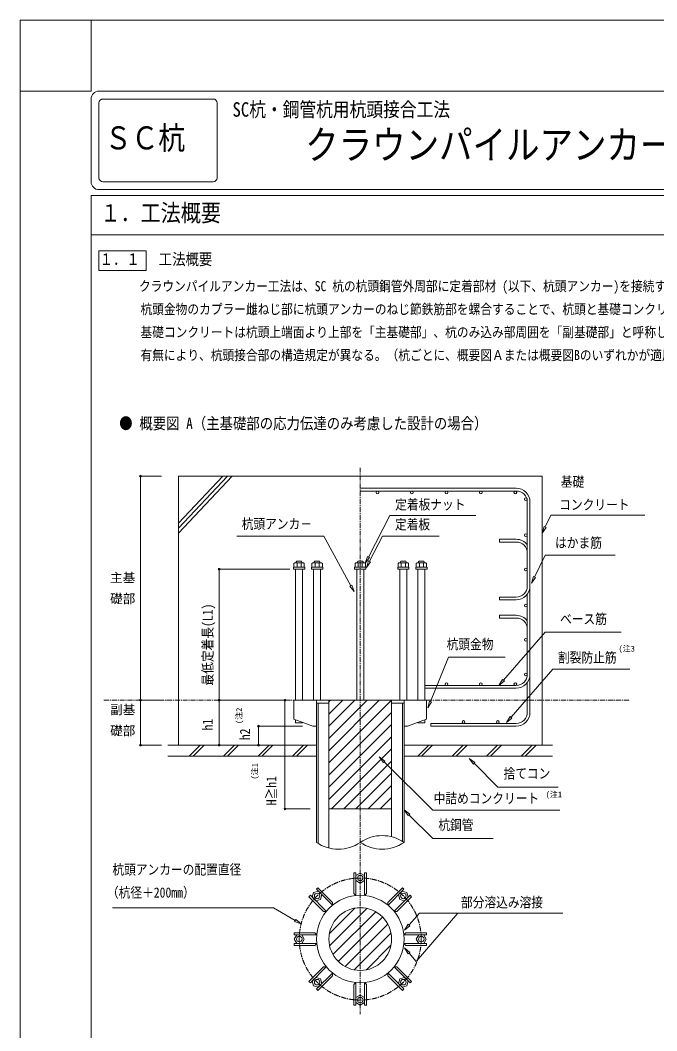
# Model space of a CAD drawing. Units: millimetres, scale not verified. Extents: x -29700 to 29700, y -21000 to 21000.
# Drawn here: x -29700 to -13536, y -4649 to 21000 of the extents above; entities that cross this region are included whole.
import ezdxf
from ezdxf.enums import TextEntityAlignment as Align

# ---------------------------------------------------------------- set-up
doc = ezdxf.new("R2010")
doc.units = ezdxf.units.MM
doc.header["$LTSCALE"] = 100
doc.linetypes.add('USER2', pattern=[2, 1.25, -0.25, 0.25, -0.25])
for name, color, linetype in [('0-0_0', 7, 'Continuous'), ('0-1_01_TITLE', 7, 'Continuous'), ('0-4_02_TEXT', 7, 'Continuous')]:
    doc.layers.add(name, color=color, linetype=linetype)
for name, color, linetype, lineweight in [('0-3_DEFPOINTS', 7, 'Continuous', 18), ('0-5_05_SUNPOU', 3, 'Continuous', 18), ('0-6_03_ZU', 2, 'Continuous', 18), ('0-8_00_WAKU', 9, 'Continuous', 18), ('0-9_08_CENTER', 1, 'USER2', 18), ('0-A_09_KAKOMI', 7, 'Continuous', 15)]:
    doc.layers.add(name, color=color, linetype=linetype, lineweight=lineweight)
doc.styles.add('ＭＳ ゴシック', font='')
doc.styles.get('ＭＳ ゴシック').set_extended_font_data('MS Gothic')

msp = doc.modelspace()

# ---------------------------------------------------------------- linework, layer by layer
at = {"layer": '0-3_DEFPOINTS'}
for p, q in [((-29700, 21000), (29700, 21000)), ((-29700, 21000), (-29700, -21000)), ((-27900, 21000), (-27900, 19200)), ((-29700, 19200), (-27900, 19200))]:
    msp.add_line(p, q, dxfattribs=at)
at = {"layer": '0-5_05_SUNPOU'}
for p, q in [((-26114.3, 9427.3), (-26645.3, 9427.3)), ((-24558.3, 9427.3), (-25682.4, 8235)), ((-24438.1, 9427.3), (-25682.4, 8107.5)), ((-24317.8, 9427.3), (-25682.4, 7979.9)), ((-20315.6, 8425.9), (-20857, 7375.3)), ((-20315.6, 8425.9), (-18129.8, 8425.9)), ((-16372.7, 8140.2), (-16225.5, 8440.3)), ((-16225.5, 8440.3), (-13840.5, 8440.3)), ((-21992.2, 7903.7), (-24203.3, 7903.7)), ((-21992.2, 7903.7), (-21304.2, 6648.4)), ((-20497.2, 7903.7), (-20828, 7267.1)), ((-20497.2, 7903.7), (-19059.6, 7903.7)), ((-16644.6, 6866.4), (-16372, 7422.2)), ((-16372, 7422.2), (-14592.5, 7422.2)), ((-22850.7, 7064.8), (-24650, 7064.8)), ((-24650, 3739.8), (-24650, 7064.8)), ((-16372, 5469.8), (-17428.5, 4248.4)), ((-16372, 5469.8), (-14437.9, 5469.8)), ((-18823.8, 4831.3), (-19284.6, 3709.5)), ((-18823.8, 4831.3), (-17386.2, 4831.3)), ((-16178.8, 4530), (-17235.3, 3308.6)), ((-16178.8, 4530), (-14219.1, 4530)), ((-26645.3, 2602.3), (-26645.3, 3739.8)), ((-24650, 2602.3), (-24650, 3739.8)), ((-22850.7, 3739.8), (-24650, 3739.8)), ((-22836.5, 3739.8), (-22977.9, 3739.8)), ((-21862.3, 3697), (-21819.6, 3739.8)), ((-21862.3, 3387.7), (-21510.2, 3739.8)), ((-21862.3, 3078.3), (-21200.8, 3739.8)), ((-21862.3, 2769), (-20891.5, 3739.8)), ((-21862.3, 2459.6), (-20582.1, 3739.8)), ((-21862.3, 2150.2), (-20272.8, 3739.8)), ((-21862.3, 1840.9), (-20269.8, 3433.4)), ((-22533.3, 3083.6), (-23650.4, 3083.6)), ((-23650.4, 2602.3), (-23650.4, 3083.6)), ((-21862.3, 1531.5), (-20269.8, 3124)), ((-26114.3, 2602.3), (-26645.3, 2602.3)), ((-25130.8, 2602.3), (-25410, 2323.1)), ((-25031.4, 2602.3), (-25310.7, 2323.1)), ((-24255.8, 2602.3), (-24535, 2323.1)), ((-24156.4, 2602.3), (-24435.7, 2323.1)), ((-23380.8, 2602.3), (-23660, 2323.1)), ((-23281.4, 2602.3), (-23560.7, 2323.1)), ((-22505.8, 2602.3), (-22785, 2323.1)), ((-22406.4, 2602.3), (-22685.7, 2323.1)), ((-21862.3, 1222.2), (-20269.8, 2814.7)), ((-19327, 2602.3), (-19606.2, 2323.1)), ((-19227.6, 2602.3), (-19506.9, 2323.1)), ((-18452, 2602.3), (-18731.2, 2323.1)), ((-18352.6, 2602.3), (-18631.9, 2323.1)), ((-17577, 2602.3), (-17856.2, 2323.1)), ((-17477.6, 2602.3), (-17756.9, 2323.1)), ((-16702, 2602.3), (-16981.2, 2323.1)), ((-16602.6, 2602.3), (-16881.9, 2323.1)), ((-21793.6, 981.5), (-20269.8, 2505.3)), ((-21484.3, 981.5), (-20269.8, 2195.9)), ((-19226.1, 946.4), (-20458.7, 2177.4)), ((-17570.5, 1537.9), (-18173.9, 2141.2)), ((-21174.9, 981.5), (-20269.8, 1886.6)), ((-20865.5, 981.5), (-20269.8, 1577.2)), ((-17570.5, 1537.9), (-16037.4, 1537.9)), ((-20556.2, 981.5), (-20269.8, 1267.9)), ((-19226.1, 228.7), (-19829.5, 832.1)), ((-19226.1, 946.4), (-16000.3, 946.4)), ((-19226.1, 228.7), (-17693.1, 228.7)), ((-23265.8, -1529), (-27358.9, -1529)), ((-23265.8, -1529), (-22717.2, -1845.7)), ((-21850.9, -2186.1), (-21200.5, -1535.7)), ((-21844.3, -2488.9), (-20897.7, -1542.3)), ((-21759, -2712.9), (-20673.7, -1627.7)), ((-21624.7, -2888), (-20498.6, -1762)), ((-19564.2, -1666.4), (-19825.2, -1963.7)), ((-18589, -1666.4), (-19644.4, -2886.5)), ((-19564.2, -1666.4), (-15923.4, -1666.4)), ((-21447.1, -3019.7), (-20366.9, -1939.6)), ((-21219.8, -3101.8), (-20284.8, -2166.8)), ((-20910, -3101.4), (-20285.3, -2476.7)), ((-19644.4, -2886.5), (-19825.2, -2677.5))]:
    msp.add_line(p, q, dxfattribs=at)
for points in [[(-26114.3, 3739.8), (-26645.3, 3739.8), (-26645.3, 9427.3)], [(-22334.7, 981.5), (-22977.9, 981.5), (-22977.9, 3739.8)]]:
    msp.add_lwpolyline(points, dxfattribs=at)
for points in [[(-16346.5, 8127.3), (-16449.8, 7983.1), (-16398.9, 8153)], [(-20831.1, 7361.9), (-20937.7, 7220.1), (-20882.9, 7388.8)], [(-20802.1, 7253.6), (-20908.7, 7111.8), (-20853.9, 7280.5)], [(-16618.4, 6853.6), (-16721.7, 6709.3), (-16670.8, 6879.2)], [(-21278.9, 6663), (-21216.7, 6496.9), (-21329.4, 6633.8)], [(-17406.5, 4229.3), (-17543, 4116.1), (-17450.6, 4267.5)], [(-19257.6, 3698.4), (-19350.9, 3547.5), (-19311.6, 3720.5)], [(-17213.3, 3289.6), (-17349.8, 3176.3), (-17257.4, 3327.7)], [(-20438.1, 2198), (-20582.4, 2301.2), (-20479.3, 2156.8)], [(-18153.2, 2161.9), (-18297.6, 2265), (-18194.5, 2120.6)], [(-19808.9, 852.8), (-19953.3, 955.9), (-19850.1, 811.5)], [(-22732.6, -1873.4), (-22565.6, -1933.2), (-22704.2, -1822.4)], [(-19803.1, -1982.7), (-19939.7, -2096), (-19847.2, -1944.6)], [(-19803.1, -2658.4), (-19939.7, -2545.1), (-19847.2, -2696.6)]]:
    msp.add_lwpolyline(points, close=True, dxfattribs=at)
for centre in [(-26645.3, 9427.3), (-24650, 7064.8), (-26645.3, 3739.8), (-24650, 3739.8), (-22977.9, 3739.8), (-23650.4, 3083.6), (-26645.3, 2602.3), (-24650, 2602.3), (-23650.4, 2602.3), (-22977.9, 981.5)]:
    msp.add_circle(centre, 21.9, dxfattribs=at)
at = {"layer": '0-6_03_ZU'}
for p, q in [((-25682.4, 9427.3), (-25682.4, 2602.3)), ((-16449.8, 9427.3), (-25682.4, 9427.3)), ((-16449.8, 9427.3), (-16449.8, 2602.3)), ((-17106, 9121.1), (-21066.1, 9121.1)), ((-17106, 9051.1), (-21066.1, 9051.1)), ((-16826, 8771.1), (-16826, 6636.1)), ((-16756, 8771.1), (-16756, 4396.1)), ((-22679.5, 7266.1), (-22559, 7266.1)), ((-22671.7, 7231.1), (-22671.7, 7117.3)), ((-22566.7, 7231.1), (-22566.7, 7117.3)), ((-22559, 7266.1), (-22547, 7254.1)), ((-22547, 7254.1), (-22547, 7231.1)), ((-22221.5, 7266.1), (-22233.4, 7254.1)), ((-22233.4, 7254.1), (-22233.4, 7231.1)), ((-22221.5, 7266.1), (-22101, 7266.1)), ((-22213.7, 7231.1), (-22213.7, 7117.3)), ((-22108.7, 7231.1), (-22108.7, 7117.3)), ((-22101, 7266.1), (-22089, 7254.1)), ((-22089, 7254.1), (-22089, 7231.1)), ((-21126.3, 7266.1), (-21138.3, 7254.1)), ((-21138.3, 7254.1), (-21138.3, 7231.1)), ((-21126.3, 7266.1), (-21005.8, 7266.1)), ((-21118.6, 7231.1), (-21118.6, 7117.3)), ((-21013.6, 7231.1), (-21013.6, 7117.3)), ((-21005.8, 7266.1), (-20993.9, 7254.1)), ((-20993.9, 7254.1), (-20993.9, 7231.1)), ((-20031.2, 7266.1), (-20043.1, 7254.1)), ((-20043.1, 7254.1), (-20043.1, 7231.1)), ((-19910.7, 7266.1), (-20031.2, 7266.1)), ((-20023.4, 7231.1), (-20023.4, 7117.3)), ((-19918.4, 7231.1), (-19918.4, 7117.3)), ((-19910.7, 7266.1), (-19898.8, 7254.1)), ((-19898.8, 7254.1), (-19898.8, 7231.1)), ((-19573.2, 7266.1), (-19585.1, 7254.1)), ((-19585.1, 7254.1), (-19585.1, 7231.1)), ((-19452.7, 7266.1), (-19573.2, 7266.1)), ((-19565.5, 7231.1), (-19565.5, 7117.3)), ((-19460.5, 7231.1), (-19460.5, 7117.3)), ((-16826, 4396.1), (-16826, 6426.1)), ((-16756, 4396.1), (-16756, 3433.6)), ((-19431.1, 4116.1), (-17106, 4116.1)), ((-16826, 3433.6), (-16826, 4186.1)), ((-19426.3, 4046.1), (-17106, 4046.1)), ((-22750.5, 3739.8), (-22750.5, 3258.6)), ((-22750.5, 3739.8), (-19954.8, 3739.8)), ((-22177.3, 3739.8), (-22177.3, 133.1)), ((-22177.3, 3669.8), (-22177.3, 3739.8)), ((-21862.3, 3669.8), (-22177.3, 3669.8)), ((-22137.3, 3669.8), (-22137.3, 107)), ((-21862.3, 3739.8), (-21862.3, -9.6)), ((-20269.8, 3739.8), (-20269.8, 275.8)), ((-19954.8, 3669.8), (-20269.8, 3669.8)), ((-19994.8, 3669.8), (-19994.8, 159.2)), ((-19954.8, 3739.8), (-19954.8, 133.1)), ((-19381.7, 3739.8), (-19951, 3739.8)), ((-19381.7, 3739.8), (-19381.7, 3258.6)), ((-22269.2, 3083.6), (-22750.5, 3258.6)), ((-22708.7, 3243.4), (-22708.7, 3171.1)), ((-22708.7, 3171.1), (-22531.5, 3171.1)), ((-22531.5, 3178.9), (-22531.5, 3171.1)), ((-22269.2, 3083.6), (-22177.3, 3083.6)), ((-19863, 3083.6), (-19954.8, 3083.6)), ((-19863, 3083.6), (-19381.7, 3258.6)), ((-19600.7, 3178.9), (-19600.7, 3171.1)), ((-19423.5, 3171.1), (-19600.7, 3171.1)), ((-19423.5, 3243.4), (-19423.5, 3171.1)), ((-19273.1, 3153.6), (-19273.1, 3083.6)), ((-19273.1, 3153.6), (-17106, 3153.6)), ((-19273.1, 3083.6), (-17106, 3083.6)), ((-25948.5, 2602.3), (-22177.3, 2602.3)), ((-25682.4, 2602.3), (-25444.6, 2602.3)), ((-16183.7, 2602.3), (-19954.8, 2602.3)), ((-22177.3, 2323.1), (-25948.5, 2323.1)), ((-19954.8, 2323.1), (-16183.7, 2323.1)), ((-21862.3, 981.5), (-20269.8, 981.5)), ((-21228, -640.6), (-21228, -1165.6)), ((-21175.5, -640.6), (-21228, -640.6)), ((-21175.5, -640.6), (-21175.5, -1209.3)), ((-20956.7, -640.6), (-20956.7, -1209.3)), ((-20956.7, -640.6), (-20904.2, -640.6)), ((-20904.2, -640.6), (-20904.2, -1165.6)), ((-22176.7, -1055.3), (-22139.6, -1018.2)), ((-22139.6, -1018.2), (-21768.3, -1389.4)), ((-19992.6, -1018.2), (-20363.8, -1389.4)), ((-19955.5, -1055.3), (-19992.6, -1018.2)), ((-22331.4, -1210), (-22368.5, -1247.1)), ((-22368.5, -1247.1), (-21997.3, -1618.3)), ((-22331.4, -1210), (-21929.2, -1612.1)), ((-22176.7, -1055.3), (-21774.5, -1457.5)), ((-21184.2, -1209.3), (-21228, -1165.6)), ((-21175.5, -1209.3), (-21184.2, -1209.3)), ((-19955.5, -1055.3), (-20357.6, -1457.5)), ((-19800.8, -1210), (-20203, -1612.1)), ((-19763.7, -1247.1), (-20134.9, -1618.3)), ((-19800.8, -1210), (-19763.7, -1247.1)), ((-20363.8, -1451.3), (-20363.8, -1389.4)), ((-20357.6, -1457.5), (-20363.8, -1451.3)), ((-21935.4, -1618.3), (-21997.3, -1618.3)), ((-21929.2, -1612.1), (-21935.4, -1618.3)), ((-22746.1, -2158.7), (-22221.1, -2158.7)), ((-22746.1, -2211.2), (-22746.1, -2158.7)), ((-22746.1, -2211.2), (-22177.3, -2211.2)), ((-19954.8, -2202.4), (-19911.1, -2158.7)), ((-19954.8, -2211.2), (-19954.8, -2202.4)), ((-19386.1, -2211.2), (-19954.8, -2211.2)), ((-19386.1, -2158.7), (-19911.1, -2158.7)), ((-19386.1, -2211.2), (-19386.1, -2158.7)), ((-22746.1, -2429.9), (-22177.3, -2429.9)), ((-22746.1, -2429.9), (-22746.1, -2482.4)), ((-22746.1, -2482.4), (-22221.1, -2482.4)), ((-22177.3, -2438.7), (-22221.1, -2482.4)), ((-22177.3, -2429.9), (-22177.3, -2438.7)), ((-19386.1, -2429.9), (-19954.8, -2429.9)), ((-19386.1, -2482.4), (-19911.1, -2482.4)), ((-19386.1, -2429.9), (-19386.1, -2482.4)), ((-22368.5, -3394), (-21997.3, -3022.8)), ((-22331.4, -3431.2), (-21929.2, -3029)), ((-20203, -3029), (-20196.8, -3022.8)), ((-19800.8, -3431.2), (-20203, -3029)), ((-20196.8, -3022.8), (-20134.9, -3022.8)), ((-19763.7, -3394), (-20134.9, -3022.8)), ((-22176.7, -3585.8), (-21774.5, -3183.7)), ((-22139.6, -3623), (-21768.3, -3251.7)), ((-21774.5, -3183.7), (-21768.3, -3189.9)), ((-21768.3, -3189.9), (-21768.3, -3251.7)), ((-19992.6, -3623), (-20363.8, -3251.7)), ((-19955.5, -3585.8), (-20357.6, -3183.7)), ((-22331.4, -3431.2), (-22368.5, -3394)), ((-22176.7, -3585.8), (-22139.6, -3623)), ((-21228, -4000.6), (-21228, -3475.6)), ((-21175.5, -4000.6), (-21175.5, -3431.8)), ((-20956.7, -4000.6), (-20956.7, -3431.8)), ((-20956.7, -3431.8), (-20948, -3431.8)), ((-20948, -3431.8), (-20904.2, -3475.6)), ((-20904.2, -4000.6), (-20904.2, -3475.6)), ((-19955.5, -3585.8), (-19992.6, -3623)), ((-19800.8, -3431.2), (-19763.7, -3394)), ((-21175.5, -4000.6), (-21228, -4000.6)), ((-20956.7, -4000.6), (-20904.2, -4000.6))]:
    msp.add_line(p, q, dxfattribs=at)
for points in [[(-17106, 7756.1), (-17526, 7756.1), (-17526, 7826.1), (-17106, 7826.1)], [(-22679.5, 7266.1), (-22691.4, 7254.1), (-22691.4, 7231.1)], [(-19452.7, 7266.1), (-19440.8, 7254.1), (-19440.8, 7231.1)], [(-17106, 6356.1), (-17526, 6356.1), (-17526, 6286.1), (-17106, 6286.1)], [(-17106, 5826), (-17526, 5826), (-17526, 5896), (-17106, 5896)], [(-20956.7, -1209.3), (-20948, -1209.3), (-20904.2, -1165.6)], [(-21774.5, -1457.5), (-21768.3, -1451.3), (-21768.3, -1389.4)], [(-20203, -1612.1), (-20196.8, -1618.3), (-20134.9, -1618.3)], [(-22177.3, -2211.2), (-22177.3, -2202.4), (-22221.1, -2158.7)], [(-19954.8, -2429.9), (-19954.8, -2438.7), (-19911.1, -2482.4)], [(-21929.2, -3029), (-21935.4, -3022.8), (-21997.3, -3022.8)], [(-20357.6, -3183.7), (-20363.8, -3189.9), (-20363.8, -3251.7)], [(-21175.5, -3431.8), (-21184.2, -3431.8), (-21228, -3475.6)]]:
    msp.add_lwpolyline(points, dxfattribs=at)
for points in [[(-22508.1, 7231.1), (-22730.3, 7231.1), (-22752.2, 7209.2), (-22752.2, 7117.3), (-22486.2, 7117.3), (-22486.2, 7209.2)], [(-22050.1, 7231.1), (-22272.3, 7231.1), (-22294.2, 7209.2), (-22294.2, 7117.3), (-22028.2, 7117.3), (-22028.2, 7209.2)], [(-20955, 7231.1), (-21177.2, 7231.1), (-21199.1, 7209.2), (-21199.1, 7117.3), (-20933.1, 7117.3), (-20933.1, 7209.2)], [(-20082.1, 7231.1), (-19859.8, 7231.1), (-19838, 7209.2), (-19838, 7117.3), (-20103.9, 7117.3), (-20103.9, 7209.2)], [(-19624.1, 7231.1), (-19401.9, 7231.1), (-19380, 7209.2), (-19380, 7117.3), (-19645.9, 7117.3), (-19645.9, 7209.2)], [(-22761.4, 7117.3), (-22761.4, 7064.8), (-22477, 7064.8), (-22477, 7117.3)], [(-22708.7, 7064.8), (-22531.5, 7064.8), (-22531.5, 3739.8), (-22708.7, 3739.8)], [(-22303.4, 7117.3), (-22303.4, 7064.8), (-22019, 7064.8), (-22019, 7117.3)], [(-22249.8, 7064.8), (-22072.6, 7064.8), (-22072.6, 3739.8), (-22249.8, 3739.8)], [(-21208.3, 7117.3), (-21208.3, 7064.8), (-20923.9, 7064.8), (-20923.9, 7117.3)], [(-21154.7, 7064.8), (-20977.5, 7064.8), (-20977.5, 3739.8), (-21154.7, 3739.8)], [(-19828.8, 7117.3), (-19828.8, 7064.8), (-20113.1, 7064.8), (-20113.1, 7117.3)], [(-20059.5, 7064.8), (-19882.3, 7064.8), (-19882.3, 3739.8), (-20059.5, 3739.8)], [(-19370.8, 7117.3), (-19370.8, 7064.8), (-19655.1, 7064.8), (-19655.1, 7117.3)], [(-19601.6, 7064.8), (-19424.4, 7064.8), (-19424.4, 3739.8), (-19601.6, 3739.8)], [(-21175.5, -835), (-21066.1, -898.1), (-20956.7, -835), (-20956.7, -708.7), (-21066.1, -645.5), (-21175.5, -708.7)], [(-22193.9, -1347.4), (-22071.9, -1314.7), (-22039.2, -1192.7), (-22128.5, -1103.4), (-22250.5, -1136.1), (-22283.2, -1258.1)], [(-20092.9, -1192.7), (-20060.3, -1314.7), (-19938.3, -1347.4), (-19849, -1258.1), (-19881.6, -1136.1), (-20003.6, -1103.4)], [(-22551.7, -2429.9), (-22488.5, -2320.6), (-22551.7, -2211.2), (-22678, -2211.2), (-22741.1, -2320.6), (-22678, -2429.9)], [(-19580.5, -2211.2), (-19643.6, -2320.6), (-19580.5, -2429.9), (-19454.2, -2429.9), (-19391, -2320.6), (-19454.2, -2211.2)], [(-22039.2, -3448.4), (-22071.9, -3326.4), (-22193.9, -3293.7), (-22283.2, -3383), (-22250.5, -3505), (-22128.5, -3537.7)], [(-19938.3, -3293.7), (-20060.3, -3326.4), (-20092.9, -3448.4), (-20003.6, -3537.7), (-19881.6, -3505), (-19849, -3383)], [(-20956.7, -3806.2), (-21066.1, -3743), (-21175.5, -3806.2), (-21175.5, -3932.5), (-21066.1, -3995.6), (-20956.7, -3932.5)]]:
    msp.add_lwpolyline(points, close=True, dxfattribs=at)
for centre, radius in [((-20628.6, 9016.1), 35), ((-19753.6, 9016.1), 35), ((-18878.6, 9016.1), 35), ((-18003.6, 9016.1), 35), ((-17128.6, 9016.1), 35), ((-16861, 8841.1), 35), ((-16861, 8841.1), 35), ((-16861, 7931.1), 35), ((-16861, 7056.1), 35), ((-16861, 6146.1), 35), ((-16861, 5271.1), 35), ((-16861, 4396.1), 35), ((-18878.6, 4151.1), 35), ((-18003.6, 4151.1), 35), ((-17128.6, 4151.1), 35), ((-18444.4, 3188.6), 35), ((-17569.4, 3188.6), 35), ((-21066.1, -771.8), 70.4), ((-22161.2, -1225.4), 70.4), ((-21066.1, -2320.6), 1111.2), ((-19970.9, -1225.4), 70.4), ((-21066.1, -2320.6), 796.2), ((-22614.8, -2320.6), 70.4), ((-19517.3, -2320.6), 70.4), ((-22161.2, -3415.7), 70.4), ((-19970.9, -3415.7), 70.4), ((-21066.1, -3869.3), 70.4)]:
    msp.add_circle(centre, radius, dxfattribs=at)
for centre, radius, start, end in [((-17106, 8771.1), 350, 0, 90), ((-17106, 8771.1), 280, 0, 90), ((-17106, 7476.1), 350, 36.8699, 90), ((-17106, 7476.1), 280, 0, 90), ((-17106, 6636.1), 280, 270, 0), ((-17106, 6636.1), 350, 270, 0), ((-17106, 5546), 350, 36.8699, 90), ((-17106, 5546), 280, 0, 90), ((-17106, 4396.1), 280, 270, 0), ((-17106, 4396.1), 350, 270, 0), ((-17106, 3433.6), 280, 270, 0), ((-17106, 3433.6), 350, 270, 0), ((-20510.5, -674.4), 980.2, 55.46889, 124.53113), ((-21621.7, 940.6), 980.2, 235.46889, 304.53113), ((-20510.5, 940.6), 980.2, 235.46887, 304.53111)]:
    msp.add_arc(centre, radius, start, end, dxfattribs=at)
at = {"layer": '0-8_00_WAKU'}
for p, q in [((-27900, 16900), (-27900, 19000)), ((-27700, 19200), (27700, 19200)), ((-27600, 19000), (-24800, 19000)), ((-27700, 17000), (-27700, 18900)), ((-24700, 17000), (-24700, 18900)), ((-27700, 16700), (27700, 16700)), ((-27600, 16900), (-24800, 16900)), ((-27900, -16700), (-27900, 16550)), ((-27900, 16550), (27900, 16550)), ((-27900, 15550), (27900, 15550))]:
    msp.add_line(p, q, dxfattribs=at)
for centre, radius, start, end in [((-27700, 19000), 200, 90, 180), ((-27600, 18900), 100, 90, 180), ((-24800, 18900), 100, 0, 90), ((-27600, 17000), 100, 180, 270), ((-24800, 17000), 100, 270, 0), ((-27700, 16900), 200, 180, 270)]:
    msp.add_arc(centre, radius, start, end, dxfattribs=at)
at = {"layer": '0-9_08_CENTER'}
for p, q in [((-21066.1, 9642.6), (-21066.1, -4229)), ((-27573, 3739.8), (-14219.1, 3739.8))]:
    msp.add_line(p, q, dxfattribs=at)
msp.add_circle((-21066.1, -2320.6), 1548.8, dxfattribs=at)
at = {"layer": '0-A_09_KAKOMI'}
for q in [(-26500, 15150), (-27700, 14650)]:
    msp.add_line((-26500, 14650), q, dxfattribs=at)
msp.add_lwpolyline([(-26500, 15150), (-27700, 15150), (-27700, 14650)], dxfattribs=at)

# ---------------------------------------------------------------- texts
at = {"layer": '0-0_0', "style": 'ＭＳ ゴシック'}
for s, p in [('(注3', (-14506.2, 4931.5)), ('(注1', (-16356.3, 1231.3))]:
    msp.add_text(s, height=146.6, dxfattribs=at).set_placement(p, align=Align.BOTTOM_LEFT)
for s, p in [('(注2', (-24028, 3138.3)), ('(注1', (-23629.5, 1729.4))]:
    msp.add_text(s, height=146.6, rotation=90, dxfattribs=at).set_placement(p, align=Align.BOTTOM_LEFT)
at = {"layer": '0-1_01_TITLE', "style": 'ＭＳ ゴシック', "width": 0.85}
for s, height, p in [('SC杭・鋼管杭用杭頭接合工法', 366.6, (-24309.8, 18441.3)), ('ＳＣ杭', 586.5, (-27554.1, 17544.1)), ('クラウンパイルアンカー工法\u3000標準図', 733.1, (-22463.6, 17252.1)), ('１．工法概要', 439.9, (-27662.6, 15758.1))]:
    msp.add_text(s, height=height, dxfattribs=at).set_placement(p, align=Align.BOTTOM_LEFT)
at = {"layer": '0-4_02_TEXT', "style": 'ＭＳ ゴシック', "width": 0.85}
for s, height, p in [('１．１', 293.3, (-27682.7, 14698.7)), ('工法概要', 293.3, (-26182.7, 14698.7)), ('クラウンパイルアンカー工法は、SC 杭の杭頭鋼管外周部に定着部材 (以下、杭頭アンカー)を接続する金物（以下、杭頭金物）を部分溶込み溶接した後、', 256.6, (-26685.1, 14044.9)), ('杭頭金物のカプラー雌ねじ部に杭頭アンカーのねじ節鉄筋部を螺合することで、杭頭と基礎コンクリートを接合する工法である。', 256.6, (-26645.5, 13461.5)), ('基礎コンクリートは杭頭上端面より上部を「主基礎部」、杭のみ込み部周囲を「副基礎部」と呼称し、杭頭側面と副基礎部の応力伝達を考慮した設計の適用', 256.6, (-26645.5, 12878.2)), ('有無により、杭頭接合部の構造規定が異なる。（杭ごとに、概要図Ａまたは概要図Bのいずれかが適用される。）', 256.6, (-26645.5, 12294.9)), ('● 概要図 A（主基礎部の応力伝達のみ考慮した設計の場合）', 293.3, (-27186.6, 10532.7)), ('基礎', 256.6, (-15974.7, 9081.6)), ('定着板ナット', 256.6, (-20179.7, 8503.6)), ('コンクリート', 256.6, (-16014.3, 8498.2)), ('杭頭アンカ－', 256.6, (-24076.4, 8011)), ('定着板', 256.6, (-20184.1, 7999.1)), ('はかま筋', 256.6, (-16118.8, 7533.3)), ('ベース筋', 256.6, (-15993.8, 5597)), ('杭頭金物', 256.6, (-18873.3, 4956.1)), ('割裂防止筋', 256.6, (-16044.8, 4618.8)), ('捨てコン', 256.6, (-17429, 1678.6)), ('中詰めコンクリート', 256.6, (-19201.3, 1045.9)), ('杭鋼管', 256.6, (-19084.7, 369.5)), ('杭頭アンカーの配置直径', 256.6, (-27359.5, -761)), ('（杭径＋200mm）', 256.6, (-27498.3, -1344.3)), ('部分溶込み溶接', 256.6, (-18508.2, -1594.1))]:
    msp.add_text(s, height=height, dxfattribs=at).set_placement(p, align=Align.BOTTOM_LEFT)
at = {"layer": '0-4_02_TEXT', "style": 'ＭＳ ゴシック'}
for s, p in [('主基', (-27417.4, 6665.5)), ('礎部', (-27417.4, 6132.1)), ('副基', (-27417.4, 3314.3)), ('礎部', (-27417.4, 2781))]:
    msp.add_text(s, height=234.6, dxfattribs=at).set_placement(p, align=Align.BOTTOM_LEFT)
at = {"layer": '0-4_02_TEXT', "style": 'ＭＳ ゴシック', "width": 0.85}
for s, p in [('最低定着長(L1)', (-24735.7, 4113.1)), ('h1', (-24735.7, 2970.4)), ('h2', (-23788.6, 2725)), ('H≧h1', (-23116.8, 1074.5))]:
    msp.add_text(s, height=256.6, rotation=90, dxfattribs=at).set_placement(p, align=Align.BOTTOM_LEFT)

doc.saveas('drawing.dxf')
